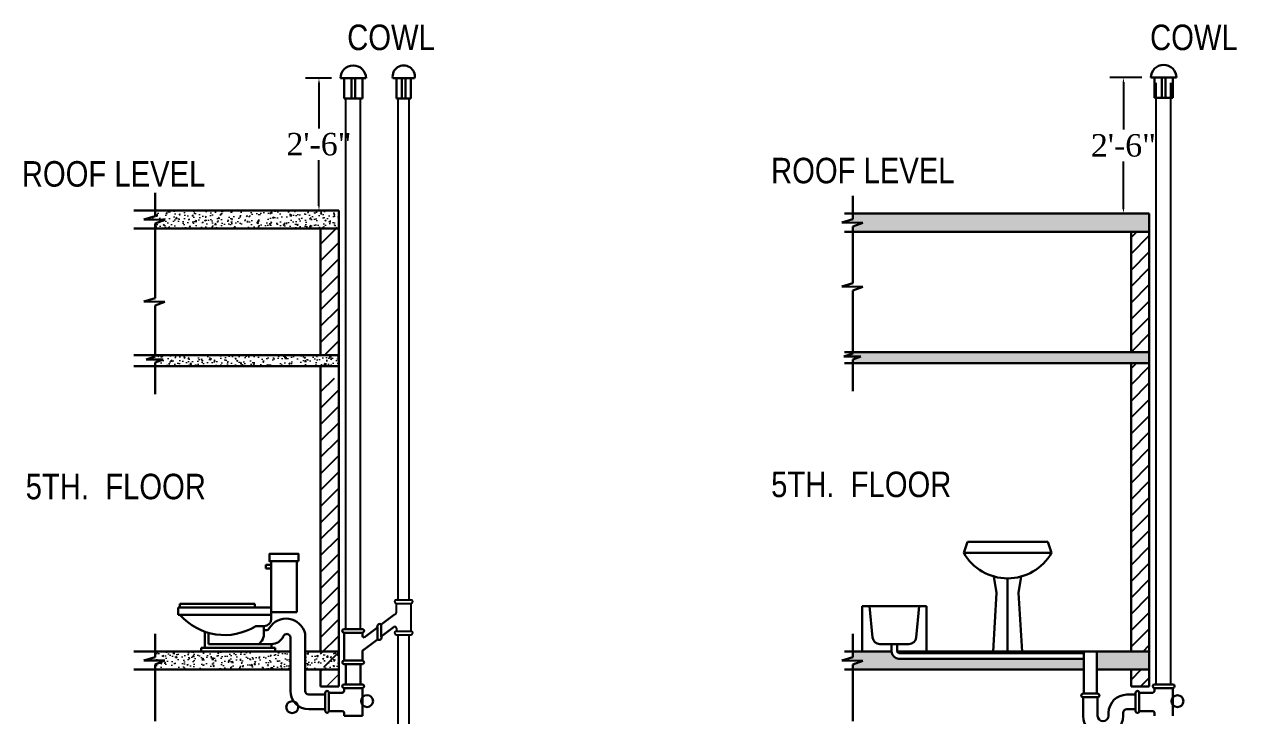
# Model space of a CAD drawing. Header units: inches. Extents: x -54558 to 35158, y -4190 to 41945.
# Drawn here: x 14310.2 to 14580.4, y -1009.3 to -855 of the extents above; entities that cross this region are included whole.
import ezdxf

# ---------------------------------------------------------------- set-up
doc = ezdxf.new("R2010")
doc.units = ezdxf.units.IN
doc.header["$MEASUREMENT"] = 0
doc.layers.get('0').update_dxf_attribs({"true_color": 0xe4c8de})
for name, color, linetype, lineweight in [('Furniture', 42, 'Continuous', 30), ('Hatch', 8, 'Continuous', 13), ('WALL', 250, 'Continuous', 30)]:
    doc.layers.add(name, color=color, linetype=linetype, lineweight=lineweight)
for name, color, linetype in [('sheed', 253, 'Continuous'), ('SS', 3, 'Continuous'), ('text', 142, 'Continuous'), ('VS', 15, 'Continuous'), ('WWS', 11, 'Continuous')]:
    doc.layers.add(name, color=color, linetype=linetype)
doc.styles.add('LOGO', font='times.ttf', dxfattribs={"width": 0.75, "height": 7})
doc.styles.get("Standard").update_dxf_attribs({"font": 'ARIALN.TTF'})
doc.styles.add('style4', font='times.ttf')
doc.dimstyles.new('STANDARD$0', dxfattribs={"dimtxt": 2, "dimasz": 1, "dimexe": 3, "dimexo": 2, "dimgap": 1, "dimtad": 1, "dimtih": 1, "dimtoh": 1, "dimzin": 3, "dimdsep": 46, "dimlunit": 4, "dimtxsty": 'LOGO', "dimcen": 0.09, "dimdle": 6, "dimclrd": 256, "dimclre": 256, "dimclrt": 7, "dimadec": 0, "dimazin": 1, "dimtm": 1e-09, "dimtfac": 1, "dimtofl": 0, "dimtmove": 0, "dimatfit": 2, "dimfxl": 1, "dimtolj": 1, "dimtzin": 0, "dimlwd": -1, "dimlwe": -1, "dimarcsym": 0})
pattern_1 = [(45, (3255.0987, 4581.8897), (-1.8269672, 1.8269672), [])]

# ---------------------------------------------------------------- blocks, each defined once
blk = doc.blocks.new('Sink - Pedestal elevation')
for p, q in [((-11, 30), (-12, 27)), ((-11, 30), (11, 30)), ((11, 30), (12, 27)), ((-12, 27), (12, 27)), ((-3, 16), (-3.7523, 20.5139)), ((0, 20), (0, 0)), ((3.7527, 20.5157), (3, 16)), ((-4, 0), (-3, 16)), ((3, 16), (4, 0)), ((-4, 0), (4, 0))]:
    blk.add_line(p, q)
blk.add_arc((0, 33.7857), 13.7857, 209.4871, 330.5129)
blk = doc.blocks.new('*D537')
at = {"layer": 'sheed', "ltscale": 10}
for p, q in [((14378.63, -867.08), (14372.85, -867.08)), ((14375.85, -868.08), (14375.85, -878.28)), ((14375.85, -895.56), (14375.85, -885.36)), ((14378.29, -896.56), (14372.85, -896.56))]:
    blk.add_line(p, q, dxfattribs=at)
for points in [[(14375.68, -868.08), (14376.02, -868.08), (14375.85, -867.08)], [(14375.68, -895.56), (14376.02, -895.56), (14375.85, -896.56)]]:
    blk.add_solid(points, dxfattribs=at)
at = {"layer": 'sheed', "color": 7, "ltscale": 10, "insert": (14375.85, -881.82), "char_height": 5, "attachment_point": 5, "style": 'style4'}
blk.add_mtext('\\A1;2\'-6"', dxfattribs=at)
blk = doc.blocks.new('*D538')
at = {"layer": 'sheed', "ltscale": 10}
for p, q in [((14559.22, -866.95), (14552.12, -866.95)), ((14555.12, -867.95), (14555.12, -878.55)), ((14555.12, -896.23), (14555.12, -885.64)), ((14558.88, -897.23), (14552.12, -897.23))]:
    blk.add_line(p, q, dxfattribs=at)
for points in [[(14554.95, -867.95), (14555.28, -867.95), (14555.12, -866.95)], [(14554.95, -896.23), (14555.28, -896.23), (14555.12, -897.23)]]:
    blk.add_solid(points, dxfattribs=at)
at = {"layer": 'sheed', "color": 7, "ltscale": 10, "insert": (14555.12, -882.09), "char_height": 5, "attachment_point": 5, "style": 'style4'}
blk.add_mtext('\\A1;2\'-6"', dxfattribs=at)

msp = doc.modelspace()

# ---------------------------------------------------------------- hatches: boundary and pattern name
at = {"layer": 'Hatch'}
h = msp.add_hatch(dxfattribs=at)
h.set_pattern_fill('AR-CONC', color=256, scale=0.406936, style=0)
h.set_pattern_definition([(50, (10084.0073, -3066.5274), (2.9187912, -0.2553611), [0.3052021, -3.3572235]), (355, (10084.0073, -3066.5274), (-0.5646294, 3.060942), [0.2441617, -2.6857788]), (100.4514, (10084.2505, -3066.5487), (2.354164, 2.805579), [0.2593819, -2.853201]), (46.1842, (10084.0073, -3065.7136), (4.34299, -0.6735568), [0.4578032, -5.0358353]), (96.6356, (10084.3692, -3065.7697), (3.8034807, 3.964038), [0.389073, -4.2798007]), (351.1842, (10084.0073, -3065.7136), (3.8034776, 3.964041), [0.3662426, -4.0286682]), (21, (10084.4142, -3065.917), (2.4290308, -1.638402), [0.3052021, -3.3572235]), (326, (10084.4142, -3065.917), (0.9901381, 2.950898), [0.2441617, -2.6857788]), (71.4514, (10084.6167, -3066.0536), (3.4191699, 1.3124933), [0.2593819, -2.853201]), (37.5, (10084.0073, -3066.5274), (0.04948285, 1.35466554), [0, -2.6532239, 0, -2.72647243, 0, -2.6959522]), (7.5, (10084.0073, -3066.5274), (1.07052514, 1.60500397), [0, -1.5544962, 0, -2.5921835, 0, -1.02751386]), (327.5, (10083.0998, -3066.5274), (2.17231665, -0.09178393), [0, -1.01734046, 0, -3.1741022, 0, -4.2117895]), (317.5, (10082.693, -3066.5274), (2.37319554, 0.4073634), [0, -1.3225426, 0, -2.1079294, 0, -2.99098095])])
h.paths.add_polyline_path([(14380.286, -900.627), (14380.286, -896.557), (14339.327, -896.557), (14339.327, -897.838), (14336.825, -898.605), (14341.529, -898.634), (14339.327, -899.488), (14339.327, -900.627)])
h = msp.add_hatch(dxfattribs=at)
h.set_pattern_fill('AR-CONC', color=256, scale=0.406936, style=0)
h.set_pattern_definition([(50, (10139.7736, -3070.5483), (2.9187912, -0.2553611), [0.3052021, -3.3572235]), (355, (10139.7736, -3070.5483), (-0.5646294, 3.060942), [0.2441617, -2.6857788]), (100.4514, (10140.017, -3070.5696), (2.354164, 2.805579), [0.2593819, -2.853201]), (46.1842, (10139.7736, -3069.7345), (4.34299, -0.6735568), [0.4578032, -5.0358353]), (96.6356, (10140.1356, -3069.7906), (3.8034807, 3.964038), [0.389073, -4.2798007]), (351.1842, (10139.7736, -3069.7345), (3.8034776, 3.964041), [0.3662426, -4.0286682]), (21, (10140.1806, -3069.938), (2.4290308, -1.638402), [0.3052021, -3.3572235]), (326, (10140.1806, -3069.938), (0.9901381, 2.950898), [0.2441617, -2.6857788]), (71.4514, (10140.383, -3070.0745), (3.4191699, 1.3124933), [0.2593819, -2.853201]), (37.5, (10139.7736, -3070.5483), (0.04948285, 1.35466554), [0, -2.6532239, 0, -2.72647243, 0, -2.6959522]), (7.5, (10139.7736, -3070.5483), (1.07052514, 1.60500397), [0, -1.5544962, 0, -2.5921835, 0, -1.02751386]), (327.5, (10138.8662, -3070.5483), (2.17231665, -0.09178393), [0, -1.01734046, 0, -3.17410223, 0, -4.2117895]), (317.5, (10138.4592, -3070.5483), (2.37319554, 0.4073634), [0, -1.3225426, 0, -2.1079294, 0, -2.99098095])])
h.paths.add_polyline_path([(14533.198, -897.235), (14494.844, -897.235), (14494.844, -898.515), (14492.342, -899.283), (14497.046, -899.311), (14494.844, -900.166), (14494.844, -901.304), (14560.883, -901.304), (14560.883, -897.235)])
h = msp.add_hatch(dxfattribs=at)
h.set_pattern_fill('AR-CONC', color=256, scale=0.406936, style=0)
h.set_pattern_definition([(50, (10033.875, -2567.026), (2.9187912, -0.2553611), [0.3052021, -3.3572235]), (355, (10033.875, -2567.026), (-0.5646294, 3.060942), [0.2441617, -2.6857788]), (100.4514, (10034.1182, -2567.0473), (2.354164, 2.805579), [0.2593819, -2.853201]), (46.1842, (10033.875, -2566.212), (4.34299, -0.6735568), [0.457803, -5.0358353]), (96.6356, (10034.237, -2566.2682), (3.8034807, 3.964038), [0.389073, -4.2798007]), (351.1842, (10033.875, -2566.212), (3.8034776, 3.964041), [0.3662426, -4.0286682]), (21, (10034.2819, -2566.4156), (2.4290308, -1.638402), [0.3052021, -3.3572235]), (326, (10034.282, -2566.4156), (0.9901381, 2.950898), [0.2441617, -2.6857788]), (71.4514, (10034.4843, -2566.552), (3.4191699, 1.3124933), [0.2593819, -2.853201]), (37.5, (10033.8749, -2567.026), (0.04948285, 1.35466554), [0, -2.6532239, 0, -2.7264724, 0, -2.6959522]), (7.5, (10033.875, -2567.026), (1.07052514, 1.60500397), [0, -1.5544962, 0, -2.5921835, 0, -1.02751386]), (327.5, (10032.9675, -2567.026), (2.17231665, -0.09178393), [0, -1.01734046, 0, -3.1741022, 0, -4.2117895]), (317.5, (10032.5605, -2567.026), (2.37319554, 0.4073634), [0, -1.3225426, 0, -2.1079294, 0, -2.99098095])])
h.paths.add_polyline_path([(14339.327, -928.825), (14339.327, -929.165), (14337.326, -929.779), (14341.088, -929.802), (14339.327, -930.485), (14339.327, -931.267), (14380.286, -931.267), (14380.286, -928.825)])
h = msp.add_hatch(dxfattribs=at)
h.set_pattern_fill('AR-CONC', color=256, scale=0.406936, style=0)
h.set_pattern_definition([(50, (10214.4724, -2566.363), (2.9187912, -0.2553611), [0.3052021, -3.3572235]), (355, (10214.4724, -2566.363), (-0.5646294, 3.060942), [0.2441617, -2.6857788]), (100.4514, (10214.7157, -2566.3843), (2.354164, 2.805579), [0.2593819, -2.853201]), (46.1842, (10214.4724, -2565.549), (4.34299, -0.6735568), [0.457803, -5.0358353]), (96.6356, (10214.8344, -2565.6053), (3.8034807, 3.964038), [0.389073, -4.2798007]), (351.1842, (10214.4724, -2565.549), (3.8034776, 3.964041), [0.3662426, -4.0286682]), (21, (10214.8794, -2565.7526), (2.4290308, -1.638402), [0.3052021, -3.3572235]), (326, (10214.8794, -2565.7526), (0.9901381, 2.950898), [0.2441617, -2.6857788]), (71.4514, (10215.0818, -2565.889), (3.4191699, 1.3124933), [0.2593819, -2.853201]), (37.5, (10214.4724, -2566.363), (0.04948285, 1.35466554), [0, -2.6532239, 0, -2.7264724, 0, -2.6959522]), (7.5, (10214.4724, -2566.363), (1.07052514, 1.60500397), [0, -1.5544962, 0, -2.5921835, 0, -1.02751386]), (327.5, (10213.565, -2566.363), (2.17231665, -0.09178393), [0, -1.01734046, 0, -3.1741022, 0, -4.2117895]), (317.5, (10213.158, -2566.363), (2.37319554, 0.4073634), [0, -1.3225426, 0, -2.1079294, 0, -2.99098095])])
h.paths.add_polyline_path([(14494.844, -928.162), (14494.844, -928.502), (14492.843, -929.116), (14496.605, -929.139), (14494.844, -929.822), (14494.844, -930.604), (14560.883, -930.604), (14560.883, -928.162)])
h = msp.add_hatch(dxfattribs=at)
h.set_pattern_fill('AR-CONC', color=256, scale=0.406936, style=0)
h.set_pattern_definition([(50, (10033.875, -2664.0205), (2.9187912, -0.2553611), [0.3052021, -3.3572235]), (355, (10033.875, -2664.0205), (-0.5646294, 3.060942), [0.2441617, -2.6857788]), (100.4514, (10034.1182, -2664.0418), (2.354164, 2.805579), [0.2593819, -2.853201]), (46.1842, (10033.875, -2663.2066), (4.34299, -0.6735568), [0.457803, -5.0358353]), (96.6356, (10034.237, -2663.2628), (3.8034807, 3.964038), [0.389073, -4.2798007]), (351.1842, (10033.875, -2663.2066), (3.8034776, 3.964041), [0.3662426, -4.0286682]), (21, (10034.2819, -2663.41), (2.4290308, -1.638402), [0.3052021, -3.3572235]), (326, (10034.282, -2663.41), (0.9901381, 2.950898), [0.2441617, -2.6857788]), (71.4514, (10034.4843, -2663.5466), (3.4191699, 1.3124933), [0.2593819, -2.853201]), (37.5, (10033.8749, -2664.0205), (0.04948285, 1.35466554), [0, -2.6532239, 0, -2.7264724, 0, -2.6959522]), (7.5, (10033.875, -2664.0205), (1.07052514, 1.60500397), [0, -1.5544962, 0, -2.5921835, 0, -1.02751386]), (327.5, (10032.9675, -2664.0205), (2.17231665, -0.09178393), [0, -1.01734046, 0, -3.1741022, 0, -4.2117895]), (317.5, (10032.5605, -2664.0205), (2.37319554, 0.4073634), [0, -1.3225426, 0, -2.1079294, 0, -2.99098095])])
h.paths.add_polyline_path([(14369.489, -998.962), (14369.489, -994.892), (14352.601, -994.892), (14339.327, -994.892), (14339.327, -996.173), (14336.825, -996.94), (14341.529, -996.969), (14339.327, -997.823), (14339.327, -998.962)])
h.paths.add_polyline_path([(14372.745, -994.892), (14372.745, -998.962), (14380.286, -998.962), (14380.286, -994.892)])
h = msp.add_hatch(dxfattribs=at)
h.set_pattern_fill('AR-CONC', color=256, scale=0.406936, style=0)
h.set_pattern_definition([(50, (9797.6207, -2868.6334), (2.9187912, -0.2553611), [0.3052021, -3.3572235]), (355, (9797.6207, -2868.6334), (-0.5646294, 3.060942), [0.2441617, -2.6857788]), (100.4514, (9797.864, -2868.6547), (2.354164, 2.805579), [0.2593819, -2.853201]), (46.1842, (9797.6207, -2867.8195), (4.34299, -0.6735568), [0.4578032, -5.0358353]), (96.6356, (9797.9826, -2867.8757), (3.8034807, 3.964038), [0.389073, -4.2798007]), (351.1842, (9797.6207, -2867.8195), (3.8034776, 3.964041), [0.3662426, -4.0286682]), (21, (9798.0277, -2868.023), (2.4290308, -1.638402), [0.3052021, -3.3572235]), (326, (9798.0277, -2868.023), (0.9901381, 2.950898), [0.2441617, -2.6857788]), (71.4514, (9798.23, -2868.1595), (3.4191699, 1.3124933), [0.2593819, -2.853201]), (37.5, (9797.6207, -2868.6334), (0.04948285, 1.35466554), [0, -2.6532239, 0, -2.72647243, 0, -2.6959522]), (7.5, (9797.6207, -2868.6334), (1.07052514, 1.60500397), [0, -1.5544962, 0, -2.5921835, 0, -1.02751386]), (327.5, (9796.7132, -2868.6334), (2.17231665, -0.09178393), [0, -1.01734046, 0, -3.17410223, 0, -4.2117895]), (317.5, (9796.3063, -2868.6334), (2.37319554, 0.4073634), [0, -1.3225426, 0, -2.1079294, 0, -2.99098095])])
h.paths.add_polyline_path([(14560.883, -998.969), (14560.883, -994.899), (14549.159, -994.899), (14549.159, -998.969)])
h.paths.add_polyline_path([(14546.31, -998.969), (14546.31, -996.527), (14504.757, -996.527, -0.4142136), (14503.129, -994.899), (14494.844, -994.899), (14494.844, -996.18), (14492.342, -996.947), (14497.046, -996.976), (14494.844, -997.83), (14494.844, -998.969)])
h.paths.add_polyline_path([(14504.35, -994.899, 0.4142136), (14504.757, -995.306), (14546.31, -995.306), (14546.31, -994.899)], flags=17)
h = msp.add_hatch(dxfattribs=at)
h.set_pattern_fill('LINE', color=256, scale=26.043916, angle=45, style=0)
h.set_pattern_definition([(45, (861.2702, -2544.1317), (-2.3019787, 2.3019787), [])])
h.paths.add_polyline_path([(14380.286, -998.962), (14376.216, -998.962), (14376.216, -1002.763), (14380.286, -1002.763)])
at = {"layer": 'sheed', "ltscale": 10}
h = msp.add_hatch(dxfattribs=at)
h.set_pattern_fill('ANSI31', color=256, scale=20.669774, style=0)
h.set_pattern_definition(pattern_1)
h.paths.add_polyline_path([(14376.216, -928.825), (14380.286, -928.825), (14380.286, -900.627), (14376.216, -900.627)])
h = msp.add_hatch(dxfattribs=at)
h.set_pattern_fill('ANSI31', color=256, scale=20.669774, style=0)
h.set_pattern_definition(pattern_1)
h.paths.add_polyline_path([(14556.814, -928.162), (14560.883, -928.162), (14560.883, -901.304), (14556.814, -901.304)])
h = msp.add_hatch(dxfattribs=at)
h.set_pattern_fill('ANSI31', color=256, scale=20.669774, style=0)
h.set_pattern_definition(pattern_1)
h.paths.add_polyline_path([(14556.814, -994.899), (14560.883, -994.899), (14560.883, -930.604), (14556.814, -930.604)])
h = msp.add_hatch(dxfattribs=at)
h.set_pattern_fill('ANSI31', color=256, scale=20.669774, style=0)
h.set_pattern_definition(pattern_1)
h.paths.add_polyline_path([(14376.216, -998.243), (14380.286, -998.243), (14380.286, -933.947), (14376.216, -933.947)])
h = msp.add_hatch(dxfattribs=at)
h.set_pattern_fill('ANSI31', color=256, scale=20.669774, style=0)
h.set_pattern_definition(pattern_1)
h.paths.add_polyline_path([(14560.883, -998.969), (14556.814, -998.969), (14556.814, -1002.77), (14560.883, -1002.77)])

# ---------------------------------------------------------------- linework, layer by layer
at = {"layer": 'Furniture', "color": 4}
for p, q in [((14380.627, -867.08), (14386.324, -867.08)), ((14381.441, -871.588), (14381.441, -867.08)), ((14383.069, -871.588), (14383.069, -867.08)), ((14383.883, -871.588), (14383.883, -867.08)), ((14385.51, -871.588), (14385.51, -867.08)), ((14392.281, -867.08), (14397.165, -867.08)), ((14393.095, -871.588), (14393.095, -867.08)), ((14394.316, -871.588), (14394.316, -867.08)), ((14395.13, -871.588), (14395.13, -867.08)), ((14396.351, -871.588), (14396.351, -867.08)), ((14561.225, -866.955), (14566.922, -866.955)), ((14562.038, -871.464), (14562.038, -866.955)), ((14563.666, -871.464), (14563.666, -866.955)), ((14564.48, -871.464), (14564.48, -866.955)), ((14566.108, -871.464), (14566.108, -866.955)), ((14381.441, -871.588), (14385.51, -871.588)), ((14393.095, -871.588), (14396.351, -871.588)), ((14562.038, -871.464), (14566.108, -871.464))]:
    msp.add_line(p, q, dxfattribs=at)
at = {"layer": 'Furniture'}
for p, q in [((14365.216, -974.795), (14365.216, -987.644)), ((14370.913, -986.189), (14370.913, -974.795)), ((14365.216, -975.609), (14363.995, -975.609)), ((14363.995, -975.609), (14363.995, -976.422)), ((14363.995, -976.422), (14365.216, -976.422)), ((14365.216, -985.126), (14344.462, -985.126)), ((14344.462, -985.126), (14344.462, -986.754)), ((14344.869, -984.312), (14361.553, -984.312)), ((14344.869, -985.126), (14344.869, -984.312)), ((14361.553, -984.312), (14361.553, -985.126)), ((14365.216, -986.189), (14370.913, -986.189)), ((14496.915, -984.816), (14496.915, -994.899)), ((14496.915, -984.816), (14509.619, -984.816)), ((14499.215, -991.8), (14498.543, -984.816)), ((14508.947, -991.8), (14509.619, -984.816)), ((14509.619, -984.816), (14511.247, -984.816)), ((14511.247, -984.816), (14511.247, -994.899)), ((14344.462, -986.754), (14365.216, -986.754)), ((14389.71, -988.892), (14392.688, -986.646)), ((14389.71, -988.892), (14389.71, -991.578)), ((14389.71, -991.578), (14389.71, -988.892)), ((14350.442, -993.265), (14350.442, -990.516)), ((14351.256, -990.771), (14351.256, -993.265)), ((14361.764, -989.272), (14363.588, -989.272)), ((14363.574, -990.823), (14363.574, -989.272)), ((14372.745, -1003.726), (14372.745, -990.891)), ((14385.51, -989.938), (14381.441, -989.938)), ((14381.441, -996.94), (14381.441, -990.752)), ((14385.51, -990.752), (14381.441, -990.752)), ((14385.51, -991.404), (14385.51, -990.752)), ((14388.896, -989.565), (14385.917, -991.811)), ((14388.896, -989.565), (14388.896, -992.252)), ((14388.896, -992.252), (14388.896, -989.565)), ((14389.71, -991.578), (14392.688, -989.332)), ((14366.052, -994.078), (14349.628, -994.078)), ((14349.628, -994.078), (14349.628, -994.892)), ((14350.442, -994.078), (14350.442, -993.265)), ((14351.256, -993.265), (14365.238, -993.265)), ((14365.238, -993.265), (14365.238, -994.078)), ((14366.052, -994.892), (14366.052, -994.078)), ((14369.489, -1003.726), (14369.489, -991.821)), ((14388.896, -992.252), (14385.917, -994.497)), ((14500.835, -993.272), (14507.326, -993.272)), ((14503.466, -993.272), (14503.466, -994.899)), ((14504.687, -993.272), (14504.687, -994.899)), ((14385.51, -996.94), (14381.441, -996.94)), ((14385.51, -994.904), (14385.51, -996.94)), ((14505.094, -995.306), (14546.31, -995.306)), ((14505.094, -996.527), (14546.31, -996.527)), ((14546.31, -1004.326), (14546.31, -994.899)), ((14549.159, -1004.326), (14549.159, -994.899)), ((14385.51, -997.754), (14381.441, -997.754)), ((14381.848, -1002.259), (14381.848, -997.754)), ((14385.103, -1002.259), (14385.103, -997.754)), ((14381.441, -1002.259), (14385.51, -1002.259)), ((14562.038, -1002.266), (14566.108, -1002.266)), ((14373.559, -1004.539), (14377.241, -1004.539)), ((14377.241, -1004.132), (14377.241, -1008.202)), ((14378.055, -1004.132), (14381.034, -1004.132)), ((14378.055, -1004.132), (14378.055, -1008.202)), ((14381.441, -1003.726), (14381.441, -1003.073)), ((14381.441, -1003.073), (14385.51, -1003.073)), ((14385.51, -1009.261), (14385.51, -1003.073)), ((14546.107, -1004.326), (14549.362, -1004.326)), ((14555.873, -1004.547), (14557.839, -1004.547)), ((14557.839, -1004.14), (14557.839, -1008.209)), ((14558.653, -1004.14), (14561.631, -1004.14)), ((14558.653, -1004.14), (14558.653, -1008.209)), ((14562.038, -1003.733), (14562.038, -1003.08)), ((14562.038, -1003.08), (14566.108, -1003.08)), ((14566.108, -1009.268), (14566.108, -1003.08)), ((14373.559, -1007.795), (14377.241, -1007.795)), ((14546.107, -1009.256), (14546.107, -1005.14)), ((14546.107, -1005.14), (14549.362, -1005.14)), ((14549.362, -1009.256), (14549.362, -1005.14)), ((14555.873, -1007.802), (14557.839, -1007.802)), ((14378.055, -1008.202), (14381.034, -1008.202)), ((14381.441, -1008.609), (14381.441, -1009.261)), ((14381.441, -1009.261), (14385.51, -1009.261)), ((14551.804, -1009.256), (14551.804, -1008.616)), ((14555.059, -1009.256), (14555.059, -1008.616)), ((14558.653, -1008.209), (14561.631, -1008.209)), ((14562.038, -1008.616), (14562.038, -1009.268))]:
    msp.add_line(p, q, dxfattribs=at)
msp.add_lwpolyline([(14371.32, -974.795), (14371.32, -973.167), (14364.809, -973.167), (14364.809, -974.795)], close=True, dxfattribs=at)
for centre in [(14386.56, -1005.995), (14567.157, -1006.002), (14369.881, -1007.341)]:
    msp.add_circle(centre, 1.328, dxfattribs=at)
at = {"layer": 'Furniture', "color": 4}
for centre, radius, start, end in [((14383.476, -867.08), 2.849, 0, 180), ((14394.723, -866.702), 2.471, 351.20259, 188.79741), ((14564.073, -866.955), 2.849, 0, 180)]:
    msp.add_arc(centre, radius, start, end, dxfattribs=at)
at = {"layer": 'Furniture'}
for centre, radius, start, end in [((14354.802, -978.049), 13.208, 221.22977, 301.81285), ((14363.588, -987.644), 1.628, 270, 0), ((14368.517, -991.969), 4.363, 14.3067, 148.95949), ((14389.392, -989.336), 0.546, 54.40148, 204.83289), ((14389.392, -989.336), 0.546, 54.40148, 204.83289), ((14360.929, -991.026), 2.653, 302.4712, 4.3987), ((14364.031, -989.351), 0.833, 236.70433, 333.77987), ((14365.27, -990.371), 2.894, 269.36404, 335.07938), ((14368.676, -991.821), 0.814, 0, 163.49905), ((14381.441, -990.345), 0.407, 90, 270), ((14385.51, -990.345), 0.407, 270, 90), ((14385.917, -991.404), 0.407, 180, 270), ((14389.214, -991.807), 0.546, 234.40148, 24.83289), ((14389.214, -991.807), 0.546, 234.40148, 24.83289), ((14507.326, -991.644), 1.628, 270, 354.50228), ((14381.441, -997.347), 0.407, 90, 270), ((14385.917, -994.904), 0.407, 90, 180), ((14385.51, -997.347), 0.407, 270, 90), ((14505.094, -994.899), 1.628, 180, 270), ((14505.094, -994.899), 0.407, 180, 270), ((14381.441, -1002.666), 0.407, 90, 270), ((14385.51, -1002.666), 0.407, 270, 90), ((14562.038, -1002.673), 0.407, 90, 270), ((14566.108, -1002.673), 0.407, 270, 90), ((14373.559, -1003.726), 4.069, 180, 270), ((14373.559, -1003.726), 0.814, 180, 270), ((14377.648, -1004.132), 0.407, 0, 180), ((14381.034, -1003.726), 0.407, 270, 0), ((14546.107, -1004.733), 0.407, 90, 270), ((14549.362, -1004.733), 0.407, 270, 90), ((14555.873, -1008.616), 4.069, 90, 180), ((14558.246, -1004.14), 0.407, 0, 180), ((14561.631, -1003.733), 0.407, 270, 0), ((14555.873, -1008.616), 0.814, 90, 180), ((14377.648, -1008.202), 0.407, 180, 0), ((14381.034, -1008.609), 0.407, 0, 90), ((14550.583, -1009.256), 4.476, 180, 0), ((14550.583, -1009.256), 1.221, 180, 0), ((14558.246, -1008.209), 0.407, 180, 0), ((14561.631, -1008.616), 0.407, 0, 90)]:
    msp.add_arc(centre, radius, start, end, dxfattribs=at)
at = {"layer": 'SS'}
for p, q in [((14381.848, -989.938), (14381.848, -871.588)), ((14385.103, -989.938), (14385.103, -871.588))]:
    msp.add_line(p, q, dxfattribs=at)
at = {"layer": 'VS'}
for p, q in [((14393.502, -983.39), (14393.502, -871.588)), ((14395.944, -983.39), (14395.944, -871.588)), ((14393.095, -983.39), (14396.351, -983.39)), ((14393.095, -986.239), (14393.095, -984.204)), ((14393.095, -984.204), (14396.351, -984.204)), ((14396.351, -984.204), (14396.351, -990.392)), ((14393.095, -989.739), (14393.095, -990.392)), ((14393.095, -990.392), (14396.351, -990.392)), ((14393.095, -991.206), (14396.351, -991.206)), ((14393.502, -1081.725), (14393.502, -991.206)), ((14395.944, -1081.725), (14395.944, -991.206))]:
    msp.add_line(p, q, dxfattribs=at)
for centre, start, end in [((14393.095, -983.797), 90, 270), ((14396.351, -983.797), 270, 90), ((14392.688, -986.239), 270, 0), ((14392.688, -989.739), 0, 90), ((14393.095, -990.799), 90, 270), ((14396.351, -990.799), 270, 90)]:
    msp.add_arc(centre, 0.407, start, end, dxfattribs=at)
at = {"layer": 'WALL'}
for p, q in [((14339.327, -892.625), (14339.327, -897.838)), ((14494.844, -893.302), (14494.844, -898.515)), ((14334.62, -896.557), (14380.286, -896.557)), ((14380.286, -900.627), (14380.286, -896.557)), ((14339.327, -897.838), (14336.825, -898.605)), ((14336.825, -898.605), (14341.529, -898.634)), ((14341.529, -898.634), (14339.327, -899.488)), ((14339.327, -899.488), (14339.327, -916.128)), ((14494.844, -898.515), (14492.342, -899.283)), ((14492.342, -899.283), (14497.046, -899.311)), ((14492.991, -897.235), (14553.098, -897.235)), ((14497.046, -899.311), (14494.844, -900.166)), ((14533.198, -897.235), (14560.883, -897.235)), ((14560.883, -897.235), (14560.883, -901.304)), ((14334.62, -900.627), (14380.286, -900.627)), ((14376.216, -900.627), (14376.216, -928.825)), ((14380.286, -900.627), (14380.286, -928.825)), ((14492.991, -901.304), (14560.883, -901.304)), ((14494.844, -900.166), (14494.844, -912.785)), ((14556.814, -901.304), (14556.814, -928.162)), ((14560.883, -901.304), (14560.883, -930.604)), ((14494.844, -912.785), (14492.342, -913.552)), ((14492.342, -913.552), (14497.046, -913.581)), ((14497.046, -913.581), (14494.844, -914.435)), ((14494.844, -914.435), (14494.844, -928.502)), ((14339.327, -916.128), (14336.825, -916.896)), ((14336.825, -916.896), (14341.529, -916.924)), ((14341.529, -916.924), (14339.327, -917.779)), ((14339.327, -917.779), (14339.327, -929.165)), ((14334.62, -928.825), (14380.286, -928.825)), ((14339.327, -929.165), (14337.326, -929.779)), ((14380.286, -928.825), (14380.286, -931.267)), ((14494.844, -928.502), (14492.843, -929.116)), ((14492.843, -929.116), (14496.605, -929.139)), ((14492.991, -928.162), (14560.883, -928.162)), ((14496.605, -929.139), (14494.844, -929.822)), ((14560.883, -928.162), (14560.883, -930.604)), ((14334.62, -931.267), (14380.286, -931.267)), ((14337.326, -929.779), (14341.088, -929.802)), ((14341.088, -929.802), (14339.327, -930.485)), ((14339.327, -930.485), (14339.327, -937.551)), ((14376.216, -994.892), (14376.216, -931.267)), ((14380.286, -994.892), (14380.286, -931.267)), ((14492.991, -930.604), (14560.883, -930.604)), ((14494.844, -929.822), (14494.844, -936.888)), ((14556.814, -994.899), (14556.814, -930.604)), ((14560.883, -994.899), (14560.883, -930.604)), ((14339.327, -990.96), (14339.327, -996.173)), ((14494.844, -990.967), (14494.844, -996.18)), ((14334.62, -994.892), (14369.489, -994.892)), ((14339.327, -996.173), (14336.825, -996.94)), ((14336.825, -996.94), (14341.529, -996.969)), ((14341.529, -996.969), (14339.327, -997.823)), ((14352.601, -994.892), (14369.489, -994.892)), ((14372.745, -994.892), (14380.286, -994.892)), ((14380.286, -994.892), (14380.286, -998.962)), ((14494.844, -996.18), (14492.342, -996.947)), ((14492.342, -996.947), (14497.046, -996.976)), ((14492.991, -994.899), (14503.466, -994.899)), ((14497.046, -996.976), (14494.844, -997.83)), ((14504.687, -994.899), (14553.098, -994.899)), ((14533.198, -994.899), (14560.883, -994.899)), ((14560.883, -994.899), (14560.883, -998.969)), ((14334.62, -998.962), (14369.489, -998.962)), ((14339.327, -997.823), (14339.327, -1010.442)), ((14372.745, -998.962), (14380.286, -998.962)), ((14376.216, -998.962), (14376.216, -1002.763)), ((14380.286, -998.962), (14380.286, -1002.763)), ((14492.991, -998.969), (14546.31, -998.969)), ((14494.844, -997.83), (14494.844, -1010.45)), ((14549.159, -998.969), (14560.883, -998.969)), ((14556.814, -998.969), (14556.814, -1002.77)), ((14560.883, -998.969), (14560.883, -1002.77)), ((14376.216, -1002.763), (14380.286, -1002.763)), ((14556.814, -1002.77), (14560.883, -1002.77))]:
    msp.add_line(p, q, dxfattribs=at)
msp.add_arc((14500.835, -991.644), 1.628, 185.49772, 270, dxfattribs=at)
at = {"layer": 'WWS'}
for p, q in [((14562.445, -1002.266), (14562.445, -868.12)), ((14565.701, -1002.266), (14565.701, -868.12))]:
    msp.add_line(p, q, dxfattribs=at)

# ---------------------------------------------------------------- block references
at = {"layer": 'Furniture', "xscale": 0.8138723669981118, "yscale": 0.8138723669981118, "zscale": 0.8138723669999999}
msp.add_blockref('Sink - Pedestal elevation', (14529.306, -994.899), dxfattribs=at)

# ---------------------------------------------------------------- texts
at = {"layer": 'text'}
for s, height, p in [('COWL', 5.6842, (14382.138, -860.809)), ('COWL', 5.6842, (14561.052, -860.809)), ('ROOF LEVEL', 5.6842, (14309.633, -891.259)), ('ROOF LEVEL', 5.6842, (14476.592, -890.518)), ('5TH.  FLOOR', 5.68419, (14310.486, -960.975)), ('5TH.  FLOOR', 5.68419, (14476.604, -960.503))]:
    msp.add_text(s, height=height, dxfattribs=at).set_placement(p)

# ---------------------------------------------------------------- dimensions: what is measured, and where the dimension line sits
at = {"layer": 'sheed', "ltscale": 10}
for base, p1, p2, picture, middle in [((14375.85, -867.08), (14380.286, -896.557), (14380.627, -867.08), '*D537', (14375.85, -881.819)), ((14555.118, -897.235), (14561.225, -866.955), (14560.883, -897.235), '*D538', (14555.118, -882.095))]:
    dim = msp.add_linear_dim(base=base, p1=p1, p2=p2, angle=90, text='2\'-6"', dimstyle='STANDARD$0', override={"dimtxt": 5, "dimtxsty": 'style4'}, dxfattribs=at)
    dim.commit()
    dim.dimension.update_dxf_attribs({"geometry": picture, "text_midpoint": middle, "dimtype": 160})

doc.saveas('drawing.dxf')
